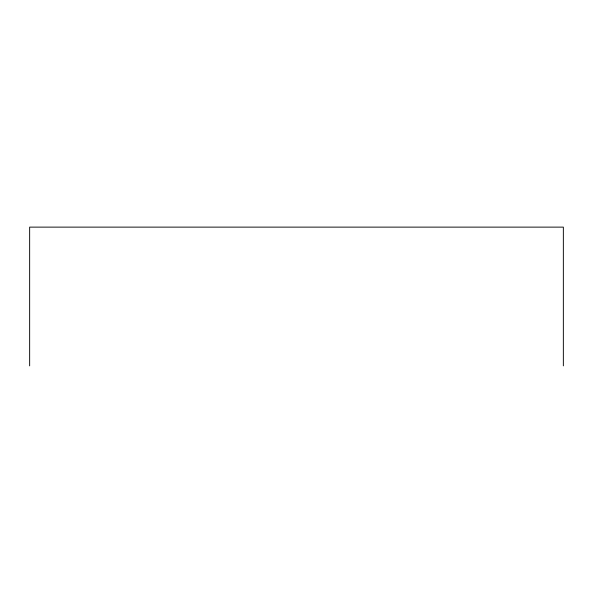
<?xml version="1.0" encoding="UTF-8"?>
<svg xmlns="http://www.w3.org/2000/svg" width="593" height="593" viewBox="0 0 593 593"><rect width="100%" height="100%" fill="white"/><g stroke="black" fill="none" stroke-linecap="round" stroke-linejoin="round"><path stroke-width="0.89" d="M563.35 365.874L563.35 227.126L29.65 227.126L29.65 365.874"/></g></svg>
